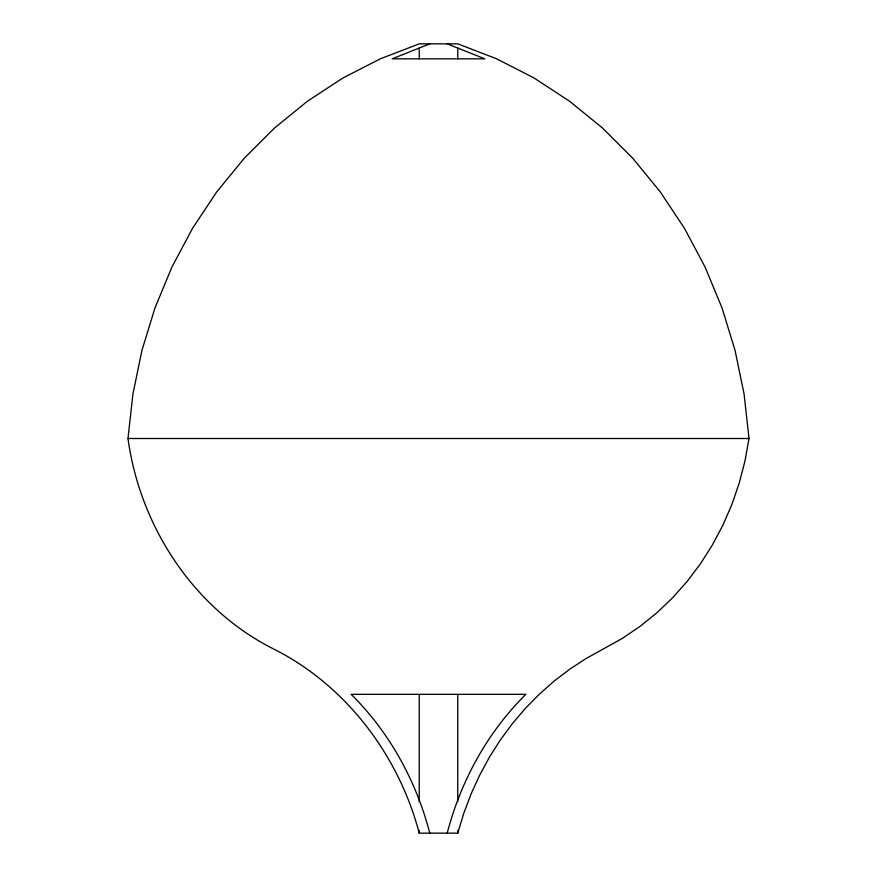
<?xml version="1.0" encoding="UTF-8"?>
<svg xmlns="http://www.w3.org/2000/svg" width="877" height="877" viewBox="0 0 877 877"><rect width="100%" height="100%" fill="white"/><g stroke="black" fill="none" stroke-linecap="round" stroke-linejoin="round"><path stroke-width="1.32" d="M127.987 438.5L132.92 394.036L141.953 350.34L155.01 307.849L171.958 266.992L192.6 228.206L216.751 191.866L244.157 158.353L274.534 127.998L307.575 101.118L342.951 77.987L380.3 58.825L419.239 43.85L457.761 43.85L496.7 58.825L534.049 77.987L569.425 101.118L602.466 127.998L632.843 158.353L660.249 191.866L684.4 228.206L705.042 266.992L721.99 307.849L735.047 350.34L744.08 394.036L749.013 438.5L744.99 460.907L739.289 482.887L731.944 504.286L723.01 524.95L712.53 544.76L700.602 563.571L687.283 581.265L672.67 597.708L656.873 612.793L639.98 626.43L622.111 638.522L586.253 658.43L569.787 669.173L554.067 681.155L539.169 694.332L525.17 708.616L512.146 723.942L500.164 740.232L489.278 757.41L479.555 775.389L471.037 794.058L463.758 813.352L457.761 833.15L419.239 833.15C398.717 755.305 346.042 685.365 273.613 648.98C193.696 608.901 139.914 526.244 127.987 438.5L749.013 438.5M447.215 833.15C460.721 781.078 487.491 732.24 525.838 694.332L351.162 694.332C389.509 732.24 416.279 781.078 429.785 833.15M429.785 43.85L392.183 58.825L484.817 58.825L447.215 43.85M457.761 47.961L457.761 58.923M457.761 694.748L457.761 801.633M457.761 830.409L457.761 833.15M419.239 47.961L419.239 58.923M419.239 694.748L419.239 801.633M419.239 830.409L419.239 833.15"/></g></svg>
